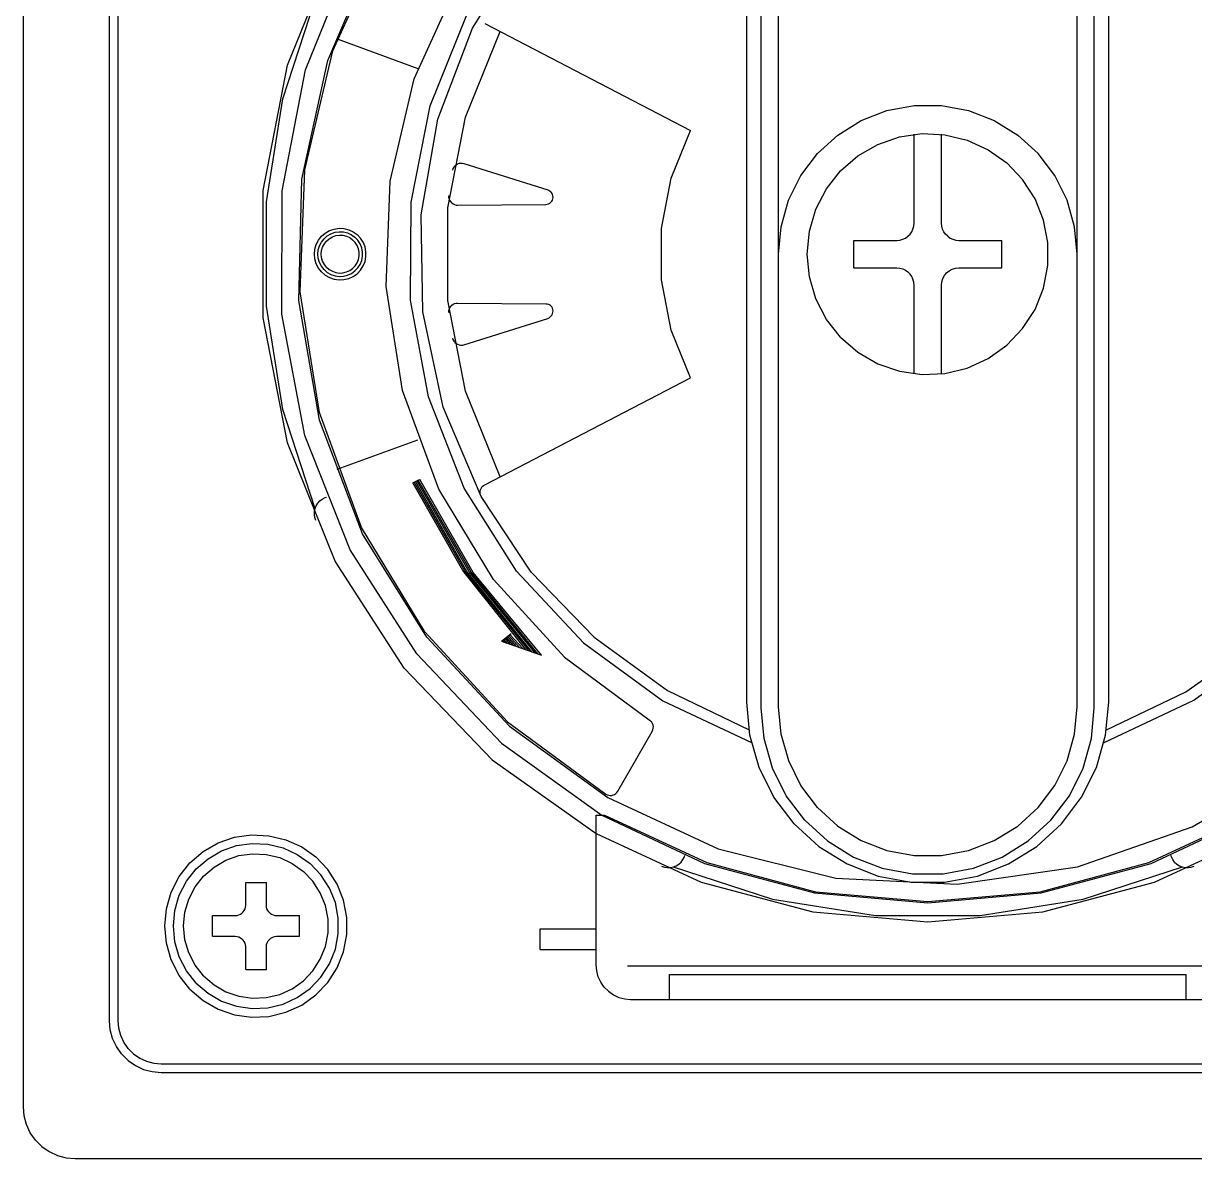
# Model space of a CAD drawing. Extents: x 431547 to 432141, y 118589 to 119430.
# Drawn here: x 431620.75 to 431621.794, y 119096.853 to 119097.865 of the extents above; entities that cross this region are included whole.
import ezdxf

# ---------------------------------------------------------------- set-up
doc = ezdxf.new("R2010")
doc.units = 0
doc.header["$LTSCALE"] = 300
doc.header["$MEASUREMENT"] = 0
doc.layers.add('1', color=7, linetype='CONTINUOUS')

msp = doc.modelspace()

# ---------------------------------------------------------------- linework, layer by layer
at = {"layer": '1'}
for p, q in [((431620.75, 119096.8991), (431620.75, 119098.4192)), ((431620.8267, 119096.9758), (431620.8267, 119098.3425)), ((431620.8344, 119096.9758), (431620.8344, 119098.3425)), ((431621.4231, 119097.2556), (431621.4231, 119097.956)), ((431621.6892, 119097.2556), (431621.6892, 119097.954)), ((431621.0257, 119097.8402), (431621.0708, 119097.9394)), ((431620.9854, 119097.8274), (431621.0277, 119097.9327)), ((431621.0212, 119097.8318), (431621.0642, 119097.9312)), ((431621.1503, 119097.8604), (431621.196, 119097.934)), ((431621.3949, 119097.2599), (431621.3949, 119097.9279)), ((431621.4077, 119097.2546), (431621.4077, 119097.9338)), ((431621.7045, 119097.2546), (431621.7045, 119097.9338)), ((431621.7174, 119097.2599), (431621.7174, 119097.9279)), ((431621.0015, 119097.8233), (431621.0426, 119097.9252)), ((431621.0984, 119097.8155), (431621.1372, 119097.901)), ((431620.9811, 119097.7976), (431621.0099, 119097.8861)), ((431621.1125, 119097.7913), (431621.1452, 119097.8724)), ((431621.1612, 119097.8647), (431621.3445, 119097.7693)), ((431621.1194, 119097.7795), (431621.1503, 119097.8604)), ((431621.1439, 119097.7813), (431621.1748, 119097.8577)), ((431621.0295, 119097.8509), (431621.1016, 119097.8246)), ((431621.0007, 119097.7342), (431621.0257, 119097.8402)), ((431620.9638, 119097.7159), (431620.9854, 119097.8274)), ((431620.9805, 119097.7154), (431621.0015, 119097.8233)), ((431620.998, 119097.726), (431621.0212, 119097.8318)), ((431621.0768, 119097.7242), (431621.0984, 119097.8155)), ((431620.9665, 119097.7057), (431620.9811, 119097.7976)), ((431621.0955, 119097.7055), (431621.1125, 119097.7913)), ((431621.5197, 119097.7871), (431621.5439, 119097.7917)), ((431621.5439, 119097.7917), (431621.5684, 119097.7917)), ((431621.5684, 119097.7917), (431621.5925, 119097.7871)), ((431621.1282, 119097.7004), (431621.1439, 119097.7813)), ((431621.4968, 119097.7783), (431621.5197, 119097.7871)), ((431621.5925, 119097.7871), (431621.6154, 119097.7783)), ((431621.1045, 119097.6942), (431621.1194, 119097.7795)), ((431621.4759, 119097.7653), (431621.4968, 119097.7783)), ((431621.6154, 119097.7783), (431621.6363, 119097.7653)), ((431621.3274, 119097.7269), (431621.3445, 119097.7693)), ((431621.4578, 119097.7488), (431621.4759, 119097.7653)), ((431621.5115, 119097.7569), (431621.5308, 119097.7636)), ((431621.5308, 119097.7636), (431621.551, 119097.7665)), ((431621.5438, 119097.6868), (431621.5438, 119097.7659)), ((431621.551, 119097.7665), (431621.5714, 119097.7655)), ((431621.5684, 119097.6868), (431621.5684, 119097.7659)), ((431621.5714, 119097.7655), (431621.5913, 119097.7607)), ((431621.5913, 119097.7607), (431621.6099, 119097.7522)), ((431621.6363, 119097.7653), (431621.6545, 119097.7488)), ((431621.4938, 119097.7467), (431621.5115, 119097.7569)), ((431621.6099, 119097.7522), (431621.6265, 119097.7404)), ((431621.1346, 119097.7378), (431621.1357, 119097.7388)), ((431621.1357, 119097.7388), (431621.1369, 119097.7396)), ((431621.1369, 119097.7396), (431621.1383, 119097.7401)), ((431621.1383, 119097.7401), (431621.1397, 119097.7403)), ((431621.1397, 119097.7403), (431621.1412, 119097.7403)), ((431621.1412, 119097.7403), (431621.1426, 119097.74)), ((431621.1426, 119097.74), (431621.2175, 119097.7164)), ((431621.443, 119097.7292), (431621.4578, 119097.7488)), ((431621.4783, 119097.7333), (431621.4938, 119097.7467)), ((431621.6406, 119097.7256), (431621.6265, 119097.7404)), ((431621.6693, 119097.7292), (431621.6545, 119097.7488)), ((431620.9967, 119097.6254), (431621.0007, 119097.7342)), ((431621.1327, 119097.734), (431621.1331, 119097.7354)), ((431621.1331, 119097.7354), (431621.1338, 119097.7367)), ((431621.1338, 119097.7367), (431621.1346, 119097.7378)), ((431621.432, 119097.7072), (431621.443, 119097.7292)), ((431621.4657, 119097.7173), (431621.4783, 119097.7333)), ((431621.6802, 119097.7072), (431621.6693, 119097.7292)), ((431620.9955, 119097.6177), (431620.998, 119097.726)), ((431621.0733, 119097.6303), (431621.0768, 119097.7242)), ((431621.3187, 119097.682), (431621.3274, 119097.7269)), ((431621.6517, 119097.7084), (431621.6406, 119097.7256)), ((431620.9638, 119097.6024), (431620.9638, 119097.7159)), ((431620.9803, 119097.6056), (431620.9805, 119097.7154)), ((431621.1293, 119097.7099), (431621.1294, 119097.7114)), ((431621.1295, 119097.7085), (431621.1293, 119097.7099)), ((431621.13, 119097.7072), (431621.1295, 119097.7085)), ((431621.2175, 119097.7164), (431621.2186, 119097.7159)), ((431621.2186, 119097.7159), (431621.2196, 119097.7152)), ((431621.2205, 119097.7143), (431621.2196, 119097.7152)), ((431621.2212, 119097.7133), (431621.2205, 119097.7143)), ((431621.2209, 119097.7062), (431621.2215, 119097.7073)), ((431621.2217, 119097.7122), (431621.2212, 119097.7133)), ((431621.2215, 119097.7073), (431621.2219, 119097.7085)), ((431621.222, 119097.711), (431621.2217, 119097.7122)), ((431621.2219, 119097.7085), (431621.2221, 119097.7097)), ((431621.2221, 119097.7097), (431621.222, 119097.711)), ((431621.4253, 119097.6836), (431621.432, 119097.7072)), ((431621.4563, 119097.6991), (431621.4657, 119097.7173)), ((431621.6593, 119097.6894), (431621.6517, 119097.7084)), ((431621.6869, 119097.6836), (431621.6802, 119097.7072)), ((431620.9665, 119097.6126), (431620.9665, 119097.7057)), ((431621.095, 119097.618), (431621.0955, 119097.7055)), ((431621.1282, 119097.6179), (431621.1282, 119097.7004)), ((431621.1308, 119097.7059), (431621.13, 119097.7072)), ((431621.1318, 119097.7048), (431621.1308, 119097.7059)), ((431621.1318, 119097.7048), (431621.1329, 119097.7039)), ((431621.1329, 119097.7039), (431621.1342, 119097.7033)), ((431621.1342, 119097.7033), (431621.1356, 119097.7029)), ((431621.1356, 119097.7029), (431621.137, 119097.7028)), ((431621.137, 119097.7028), (431621.2155, 119097.7035)), ((431621.2155, 119097.7035), (431621.2168, 119097.7036)), ((431621.2168, 119097.7036), (431621.218, 119097.7039)), ((431621.218, 119097.7039), (431621.2191, 119097.7045)), ((431621.2191, 119097.7045), (431621.22, 119097.7053)), ((431621.22, 119097.7053), (431621.2209, 119097.7062)), ((431621.4506, 119097.6795), (431621.4563, 119097.6991)), ((431621.1061, 119097.6076), (431621.1045, 119097.6942)), ((431621.5436, 119097.6841), (431621.5438, 119097.6868)), ((431621.5686, 119097.6841), (431621.5684, 119097.6868)), ((431621.6631, 119097.6694), (431621.6593, 119097.6894)), ((431621.0157, 119097.675), (431621.019, 119097.6779)), ((431621.019, 119097.6779), (431621.0228, 119097.6801)), ((431621.0208, 119097.6754), (431621.0241, 119097.6773)), ((431621.0228, 119097.6801), (431621.027, 119097.6815)), ((431621.0241, 119097.6773), (431621.0277, 119097.6786)), ((431621.027, 119097.6815), (431621.0313, 119097.6822)), ((431621.0277, 119097.6786), (431621.0314, 119097.6791)), ((431621.0284, 119097.6756), (431621.0316, 119097.676)), ((431621.0313, 119097.6822), (431621.0357, 119097.682)), ((431621.0314, 119097.6791), (431621.0352, 119097.6789)), ((431621.0316, 119097.676), (431621.0348, 119097.6759)), ((431621.0352, 119097.6789), (431621.0389, 119097.678)), ((431621.0357, 119097.682), (431621.0399, 119097.6809)), ((431621.0389, 119097.678), (431621.0424, 119097.6764)), ((431621.0399, 119097.6809), (431621.0439, 119097.6791)), ((431621.0424, 119097.6764), (431621.0455, 119097.6742)), ((431621.0439, 119097.6791), (431621.0475, 119097.6766)), ((431621.0505, 119097.6734), (431621.0475, 119097.6766)), ((431621.3187, 119097.6363), (431621.3187, 119097.682)), ((431621.4231, 119097.6592), (431621.4253, 119097.6836)), ((431621.4486, 119097.6592), (431621.4506, 119097.6795)), ((431621.5384, 119097.675), (431621.5403, 119097.6769)), ((431621.5403, 119097.6769), (431621.5418, 119097.6791)), ((431621.5418, 119097.6791), (431621.5429, 119097.6815)), ((431621.5429, 119097.6815), (431621.5436, 119097.6841)), ((431621.5693, 119097.6815), (431621.5686, 119097.6841)), ((431621.5705, 119097.6791), (431621.5693, 119097.6815)), ((431621.572, 119097.6769), (431621.5705, 119097.6791)), ((431621.5739, 119097.675), (431621.572, 119097.6769)), ((431621.6892, 119097.6592), (431621.6869, 119097.6836)), ((431621.0098, 119097.6635), (431621.011, 119097.6677)), ((431621.011, 119097.6677), (431621.013, 119097.6716)), ((431621.0128, 119097.6629), (431621.0138, 119097.6666)), ((431621.013, 119097.6716), (431621.0157, 119097.675)), ((431621.0138, 119097.6666), (431621.0156, 119097.6699)), ((431621.0156, 119097.6699), (431621.0179, 119097.6729)), ((431621.0167, 119097.6654), (431621.0182, 119097.6683)), ((431621.0179, 119097.6729), (431621.0208, 119097.6754)), ((431621.0182, 119097.6683), (431621.0202, 119097.6708)), ((431621.0202, 119097.6708), (431621.0226, 119097.6729)), ((431621.0226, 119097.6729), (431621.0254, 119097.6745)), ((431621.0254, 119097.6745), (431621.0284, 119097.6756)), ((431621.0348, 119097.6759), (431621.0379, 119097.6751)), ((431621.0379, 119097.6751), (431621.0408, 119097.6738)), ((431621.0408, 119097.6738), (431621.0434, 119097.6719)), ((431621.0457, 119097.6696), (431621.0434, 119097.6719)), ((431621.0481, 119097.6715), (431621.0455, 119097.6742)), ((431621.0474, 119097.6669), (431621.0457, 119097.6696)), ((431621.0486, 119097.6639), (431621.0474, 119097.6669)), ((431621.0501, 119097.6683), (431621.0481, 119097.6715)), ((431621.0515, 119097.6648), (431621.0501, 119097.6683)), ((431621.0529, 119097.6697), (431621.0505, 119097.6734)), ((431621.0545, 119097.6656), (431621.0529, 119097.6697)), ((431621.0553, 119097.6613), (431621.0545, 119097.6656)), ((431621.4901, 119097.6469), (431621.4901, 119097.6714)), ((431621.4901, 119097.6714), (431621.5285, 119097.6714)), ((431621.5285, 119097.6714), (431621.5312, 119097.6717)), ((431621.5312, 119097.6717), (431621.5337, 119097.6724)), ((431621.5337, 119097.6724), (431621.5362, 119097.6735)), ((431621.5362, 119097.6735), (431621.5384, 119097.675)), ((431621.5739, 119097.675), (431621.5761, 119097.6735)), ((431621.5761, 119097.6735), (431621.5785, 119097.6724)), ((431621.5785, 119097.6724), (431621.5811, 119097.6717)), ((431621.5811, 119097.6717), (431621.5838, 119097.6714)), ((431621.5838, 119097.6714), (431621.6222, 119097.6714)), ((431621.6222, 119097.6469), (431621.6222, 119097.6714)), ((431621.6631, 119097.6489), (431621.6631, 119097.6694)), ((431621.0093, 119097.6592), (431621.0098, 119097.6635)), ((431621.0098, 119097.6548), (431621.0093, 119097.6592)), ((431621.0124, 119097.6592), (431621.0128, 119097.6629)), ((431621.0128, 119097.6554), (431621.0124, 119097.6592)), ((431621.0138, 119097.6517), (431621.0128, 119097.6554)), ((431621.0155, 119097.6592), (431621.0158, 119097.6623)), ((431621.0158, 119097.656), (431621.0155, 119097.6592)), ((431621.0158, 119097.6623), (431621.0167, 119097.6654)), ((431621.0167, 119097.6529), (431621.0158, 119097.656)), ((431621.0492, 119097.6608), (431621.0486, 119097.6639)), ((431621.0486, 119097.6544), (431621.0492, 119097.6575)), ((431621.0492, 119097.6575), (431621.0492, 119097.6608)), ((431621.0523, 119097.661), (431621.0515, 119097.6648)), ((431621.0515, 119097.6535), (431621.0523, 119097.6573)), ((431621.0523, 119097.6573), (431621.0523, 119097.661)), ((431621.0545, 119097.6527), (431621.0553, 119097.657)), ((431621.0553, 119097.657), (431621.0553, 119097.6613)), ((431621.4506, 119097.6388), (431621.4486, 119097.6592)), ((431621.011, 119097.6506), (431621.0098, 119097.6548)), ((431621.013, 119097.6467), (431621.011, 119097.6506)), ((431621.0157, 119097.6433), (431621.013, 119097.6467)), ((431621.0156, 119097.6484), (431621.0138, 119097.6517)), ((431621.0179, 119097.6454), (431621.0156, 119097.6484)), ((431621.0182, 119097.65), (431621.0167, 119097.6529)), ((431621.0179, 119097.6454), (431621.0208, 119097.6429)), ((431621.0202, 119097.6475), (431621.0182, 119097.65)), ((431621.0202, 119097.6475), (431621.0226, 119097.6454)), ((431621.0226, 119097.6454), (431621.0254, 119097.6438)), ((431621.0408, 119097.6445), (431621.0434, 119097.6464)), ((431621.0434, 119097.6464), (431621.0457, 119097.6487)), ((431621.0455, 119097.6441), (431621.0481, 119097.6468)), ((431621.0457, 119097.6487), (431621.0474, 119097.6514)), ((431621.0474, 119097.6514), (431621.0486, 119097.6544)), ((431621.0475, 119097.6417), (431621.0505, 119097.6449)), ((431621.0481, 119097.6468), (431621.0501, 119097.65)), ((431621.0501, 119097.65), (431621.0515, 119097.6535)), ((431621.0505, 119097.6449), (431621.0529, 119097.6486)), ((431621.0529, 119097.6486), (431621.0545, 119097.6527)), ((431621.4901, 119097.6469), (431621.5285, 119097.6469)), ((431621.5285, 119097.6469), (431621.5312, 119097.6466)), ((431621.5312, 119097.6466), (431621.5337, 119097.6459)), ((431621.5337, 119097.6459), (431621.5362, 119097.6448)), ((431621.5362, 119097.6448), (431621.5384, 119097.6433)), ((431621.5752, 119097.6443), (431621.5779, 119097.6457)), ((431621.5779, 119097.6457), (431621.5808, 119097.6466)), ((431621.5808, 119097.6466), (431621.5838, 119097.6469)), ((431621.5838, 119097.6469), (431621.6222, 119097.6469)), ((431621.6593, 119097.6289), (431621.6631, 119097.6489)), ((431621.0157, 119097.6433), (431621.019, 119097.6404)), ((431621.019, 119097.6404), (431621.0228, 119097.6382)), ((431621.0208, 119097.6429), (431621.0241, 119097.641)), ((431621.0228, 119097.6382), (431621.027, 119097.6368)), ((431621.0241, 119097.641), (431621.0277, 119097.6398)), ((431621.0254, 119097.6438), (431621.0284, 119097.6427)), ((431621.027, 119097.6368), (431621.0313, 119097.6361)), ((431621.0277, 119097.6398), (431621.0314, 119097.6392)), ((431621.0284, 119097.6427), (431621.0316, 119097.6423)), ((431621.0313, 119097.6361), (431621.0357, 119097.6364)), ((431621.0314, 119097.6392), (431621.0352, 119097.6394)), ((431621.0316, 119097.6423), (431621.0348, 119097.6424)), ((431621.0348, 119097.6424), (431621.0379, 119097.6432)), ((431621.0352, 119097.6394), (431621.0389, 119097.6403)), ((431621.0357, 119097.6364), (431621.0399, 119097.6374)), ((431621.0379, 119097.6432), (431621.0408, 119097.6445)), ((431621.0389, 119097.6403), (431621.0424, 119097.6419)), ((431621.0399, 119097.6374), (431621.0439, 119097.6392)), ((431621.0424, 119097.6419), (431621.0455, 119097.6441)), ((431621.0439, 119097.6392), (431621.0475, 119097.6417)), ((431621.3274, 119097.5914), (431621.3187, 119097.6363)), ((431621.4563, 119097.6192), (431621.4506, 119097.6388)), ((431621.5403, 119097.6414), (431621.5384, 119097.6433)), ((431621.5418, 119097.6392), (431621.5403, 119097.6414)), ((431621.5429, 119097.6368), (431621.5418, 119097.6392)), ((431621.5436, 119097.6342), (431621.5429, 119097.6368)), ((431621.5438, 119097.6315), (431621.5436, 119097.6342)), ((431621.5684, 119097.6315), (431621.5687, 119097.6345)), ((431621.5687, 119097.6345), (431621.5696, 119097.6374)), ((431621.5696, 119097.6374), (431621.571, 119097.64)), ((431621.571, 119097.64), (431621.5729, 119097.6424)), ((431621.5729, 119097.6424), (431621.5752, 119097.6443)), ((431621.0138, 119097.5179), (431620.9967, 119097.6254)), ((431621.0879, 119097.5376), (431621.0733, 119097.6303)), ((431621.5438, 119097.5524), (431621.5438, 119097.6315)), ((431621.5684, 119097.5524), (431621.5684, 119097.6315)), ((431621.6517, 119097.6099), (431621.6593, 119097.6289)), ((431621.0139, 119097.511), (431620.9955, 119097.6177)), ((431621.111, 119097.532), (431621.095, 119097.618)), ((431621.1439, 119097.537), (431621.1282, 119097.6179)), ((431621.1308, 119097.6124), (431621.1317, 119097.6135)), ((431621.1317, 119097.6135), (431621.1329, 119097.6144)), ((431621.1329, 119097.6144), (431621.1342, 119097.615)), ((431621.1342, 119097.615), (431621.1356, 119097.6154)), ((431621.1356, 119097.6154), (431621.137, 119097.6155)), ((431621.137, 119097.6155), (431621.2155, 119097.6149)), ((431621.2155, 119097.6149), (431621.2168, 119097.6147)), ((431621.2168, 119097.6147), (431621.218, 119097.6144)), ((431621.218, 119097.6144), (431621.2191, 119097.6138)), ((431621.2191, 119097.6138), (431621.22, 119097.613)), ((431621.4657, 119097.601), (431621.4563, 119097.6192)), ((431620.9811, 119097.5207), (431620.9665, 119097.6126)), ((431621.0008, 119097.4976), (431620.9803, 119097.6056)), ((431621.1241, 119097.5228), (431621.1061, 119097.6076)), ((431621.1293, 119097.6084), (431621.1295, 119097.6098)), ((431621.1294, 119097.6069), (431621.1293, 119097.6084)), ((431621.1295, 119097.6098), (431621.13, 119097.6112)), ((431621.13, 119097.6112), (431621.1308, 119097.6124)), ((431621.2186, 119097.6024), (431621.2196, 119097.6031)), ((431621.2196, 119097.6031), (431621.2205, 119097.604)), ((431621.2209, 119097.6121), (431621.22, 119097.613)), ((431621.2205, 119097.604), (431621.2212, 119097.605)), ((431621.2215, 119097.611), (431621.2209, 119097.6121)), ((431621.2212, 119097.605), (431621.2217, 119097.6062)), ((431621.2219, 119097.6098), (431621.2215, 119097.611)), ((431621.2217, 119097.6062), (431621.222, 119097.6074)), ((431621.2221, 119097.6086), (431621.2219, 119097.6098)), ((431621.222, 119097.6074), (431621.2221, 119097.6086)), ((431621.6406, 119097.5927), (431621.6517, 119097.6099)), ((431620.9854, 119097.4909), (431620.9638, 119097.6024)), ((431621.1426, 119097.5783), (431621.2175, 119097.6019)), ((431621.2175, 119097.6019), (431621.2186, 119097.6024)), ((431621.4783, 119097.585), (431621.4657, 119097.601)), ((431621.6265, 119097.5779), (431621.6406, 119097.5927)), ((431621.1331, 119097.5829), (431621.1327, 119097.5843)), ((431621.1338, 119097.5816), (431621.1331, 119097.5829)), ((431621.3445, 119097.549), (431621.3274, 119097.5914)), ((431621.4783, 119097.585), (431621.4938, 119097.5716)), ((431621.1346, 119097.5805), (431621.1338, 119097.5816)), ((431621.1346, 119097.5805), (431621.1357, 119097.5795)), ((431621.1357, 119097.5795), (431621.1369, 119097.5788)), ((431621.1369, 119097.5788), (431621.1383, 119097.5783)), ((431621.1383, 119097.5783), (431621.1397, 119097.578)), ((431621.1397, 119097.578), (431621.1412, 119097.578)), ((431621.1412, 119097.578), (431621.1426, 119097.5783)), ((431621.4938, 119097.5716), (431621.5115, 119097.5614)), ((431621.6099, 119097.5661), (431621.6265, 119097.5779)), ((431621.5115, 119097.5614), (431621.5308, 119097.5547)), ((431621.5913, 119097.5576), (431621.6099, 119097.5661)), ((431621.5308, 119097.5547), (431621.551, 119097.5518)), ((431621.551, 119097.5518), (431621.5714, 119097.5528)), ((431621.5714, 119097.5528), (431621.5913, 119097.5576)), ((431621.1612, 119097.4536), (431621.3445, 119097.549)), ((431621.1202, 119097.4495), (431621.0879, 119097.5376)), ((431621.1429, 119097.4505), (431621.111, 119097.532)), ((431621.1748, 119097.4606), (431621.1439, 119097.537)), ((431621.0099, 119097.4322), (431620.9811, 119097.5207)), ((431621.158, 119097.4431), (431621.1241, 119097.5228)), ((431621.0513, 119097.4156), (431621.0138, 119097.5179)), ((431621.0523, 119097.4098), (431621.0139, 119097.511)), ((431621.0277, 119097.3856), (431620.9854, 119097.4909)), ((431621.0413, 119097.3955), (431621.0008, 119097.4976)), ((431621.0295, 119097.4675), (431621.1016, 119097.4937)), ((431621.0971, 119097.4552), (431621.1031, 119097.4582)), ((431621.1472, 119097.376), (431621.1008, 119097.4569)), ((431621.149, 119097.3758), (431621.1019, 119097.4576)), ((431621.1509, 119097.3754), (431621.1032, 119097.4582)), ((431621.1416, 119097.377), (431621.0971, 119097.4552)), ((431621.1434, 119097.3767), (431621.0983, 119097.4558)), ((431621.1453, 119097.3764), (431621.0995, 119097.4564)), ((431621.169, 119097.3692), (431621.1202, 119097.4495)), ((431621.1895, 119097.3765), (431621.1429, 119097.4505)), ((431621.1571, 119097.447), (431621.1572, 119097.4483)), ((431621.1571, 119097.4457), (431621.1571, 119097.447)), ((431621.1572, 119097.4483), (431621.1576, 119097.4496)), ((431621.1576, 119097.4496), (431621.1582, 119097.4508)), ((431621.1582, 119097.4508), (431621.159, 119097.4519)), ((431621.159, 119097.4519), (431621.16, 119097.4528)), ((431621.16, 119097.4528), (431621.1612, 119097.4536)), ((431621.011, 119097.4349), (431621.0124, 119097.4372)), ((431621.0124, 119097.4372), (431621.0143, 119097.4392)), ((431621.0143, 119097.4392), (431621.0164, 119097.4408)), ((431621.0164, 119097.4408), (431621.0189, 119097.4421)), ((431621.0189, 119097.4421), (431621.0201, 119097.4426)), ((431621.1574, 119097.4443), (431621.1571, 119097.4457)), ((431621.158, 119097.4431), (431621.1574, 119097.4443)), ((431621.2027, 119097.3758), (431621.158, 119097.4431)), ((431621.0093, 119097.427), (431621.0094, 119097.4297)), ((431621.0097, 119097.4243), (431621.0093, 119097.427)), ((431621.0094, 119097.4297), (431621.0099, 119097.4324)), ((431621.0099, 119097.4324), (431621.011, 119097.4349)), ((431621.0105, 119097.4217), (431621.0097, 119097.4243)), ((431621.1079, 119097.3226), (431621.0513, 119097.4156)), ((431621.1095, 119097.3178), (431621.0523, 119097.4098)), ((431621.1005, 119097.3029), (431621.0413, 119097.3955)), ((431621.0893, 119097.2902), (431621.0277, 119097.3856)), ((431621.1977, 119097.3066), (431621.1416, 119097.377)), ((431621.2004, 119097.3057), (431621.1434, 119097.3767)), ((431621.2032, 119097.3047), (431621.1453, 119097.3764)), ((431621.206, 119097.3037), (431621.1472, 119097.376)), ((431621.2089, 119097.3027), (431621.149, 119097.3758)), ((431621.2118, 119097.3017), (431621.1509, 119097.3754)), ((431621.2492, 119097.3126), (431621.1895, 119097.3765)), ((431621.2586, 119097.3176), (431621.2027, 119097.3758)), ((431621.2323, 119097.2999), (431621.169, 119097.3692)), ((431621.1815, 119097.2423), (431621.1079, 119097.3226)), ((431621.1761, 119097.3141), (431621.1846, 119097.3211)), ((431621.1833, 119097.2385), (431621.1095, 119097.3178)), ((431621.1761, 119097.3141), (431621.2118, 119097.3017)), ((431621.1789, 119097.3131), (431621.1773, 119097.315)), ((431621.1816, 119097.3122), (431621.1783, 119097.3159)), ((431621.1842, 119097.3113), (431621.1793, 119097.3168)), ((431621.1869, 119097.3103), (431621.1804, 119097.3176)), ((431621.1896, 119097.3094), (431621.1815, 119097.3185)), ((431621.1922, 119097.3085), (431621.1825, 119097.3193)), ((431621.195, 119097.3075), (431621.1836, 119097.3202)), ((431621.2492, 119097.3126), (431621.3199, 119097.261)), ((431621.2586, 119097.3176), (431621.324, 119097.2702)), ((431621.7861, 119097.2689), (431621.8499, 119097.3143)), ((431621.7932, 119097.2615), (431621.8645, 119097.3138)), ((431621.1761, 119097.2232), (431621.1005, 119097.3029)), ((431621.1678, 119097.2083), (431621.0893, 119097.2902)), ((431621.2323, 119097.2999), (431621.3078, 119097.2441)), ((431621.324, 119097.2702), (431621.3968, 119097.2351)), ((431621.7154, 119097.2351), (431621.7861, 119097.2689)), ((431621.3199, 119097.261), (431621.399, 119097.2237)), ((431621.3976, 119097.2303), (431621.3949, 119097.2599)), ((431621.7132, 119097.2237), (431621.7932, 119097.2615)), ((431621.7146, 119097.2303), (431621.7174, 119097.2599)), ((431621.4102, 119097.2273), (431621.4077, 119097.2546)), ((431621.4253, 119097.2312), (431621.4231, 119097.2556)), ((431621.6869, 119097.2312), (431621.6892, 119097.2556)), ((431621.702, 119097.2273), (431621.7045, 119097.2546)), ((431621.1815, 119097.2423), (431621.2692, 119097.1777)), ((431621.1833, 119097.2385), (431621.2709, 119097.1748)), ((431621.3078, 119097.2441), (431621.309, 119097.2432)), ((431621.31, 119097.2421), (431621.309, 119097.2432)), ((431621.3107, 119097.2408), (431621.31, 119097.2421)), ((431621.3113, 119097.2394), (431621.3107, 119097.2408)), ((431621.3115, 119097.238), (431621.3113, 119097.2394)), ((431621.3114, 119097.2365), (431621.3115, 119097.238)), ((431621.2798, 119097.1805), (431621.3105, 119097.2337)), ((431621.3105, 119097.2337), (431621.3111, 119097.235)), ((431621.3111, 119097.235), (431621.3114, 119097.2365)), ((431621.4058, 119097.2017), (431621.3976, 119097.2303)), ((431621.4177, 119097.2009), (431621.4102, 119097.2273)), ((431621.4321, 119097.2076), (431621.4253, 119097.2312)), ((431621.6802, 119097.2076), (431621.6869, 119097.2312)), ((431621.6945, 119097.2009), (431621.702, 119097.2273)), ((431621.7065, 119097.2017), (431621.7146, 119097.2303)), ((431621.1761, 119097.2232), (431621.2654, 119097.1592)), ((431621.1678, 119097.2083), (431621.2605, 119097.1427)), ((431621.443, 119097.1856), (431621.4321, 119097.2076)), ((431621.6693, 119097.1856), (431621.6802, 119097.2076)), ((431621.419, 119097.175), (431621.4058, 119097.2017)), ((431621.4299, 119097.1764), (431621.4177, 119097.2009)), ((431621.6823, 119097.1764), (431621.6945, 119097.2009)), ((431621.6932, 119097.175), (431621.7065, 119097.2017)), ((431621.7918, 119097.1488), (431621.8853, 119097.2035)), ((431621.4578, 119097.166), (431621.443, 119097.1856)), ((431621.6545, 119097.166), (431621.6693, 119097.1856)), ((431621.2692, 119097.1777), (431621.2704, 119097.1771)), ((431621.2704, 119097.1771), (431621.2717, 119097.1768)), ((431621.2717, 119097.1768), (431621.273, 119097.1766)), ((431621.273, 119097.1766), (431621.2744, 119097.1767)), ((431621.2744, 119097.1767), (431621.2757, 119097.1771)), ((431621.2757, 119097.1771), (431621.2769, 119097.1776)), ((431621.2769, 119097.1776), (431621.278, 119097.1784)), ((431621.278, 119097.1784), (431621.279, 119097.1794)), ((431621.279, 119097.1794), (431621.2798, 119097.1805)), ((431621.437, 119097.1513), (431621.419, 119097.175)), ((431621.4465, 119097.1546), (431621.4299, 119097.1764)), ((431621.6658, 119097.1546), (431621.6823, 119097.1764)), ((431621.6753, 119097.1513), (431621.6932, 119097.175)), ((431621.2709, 119097.1748), (431621.3691, 119097.1291)), ((431621.4578, 119097.166), (431621.4759, 119097.1494)), ((431621.6363, 119097.1494), (431621.6545, 119097.166)), ((431621.2605, 119097.0256), (431621.2605, 119097.1592)), ((431621.2605, 119097.1592), (431621.268, 119097.1592)), ((431621.2654, 119097.1592), (431621.3572, 119097.1161)), ((431621.268, 119097.1592), (431621.359, 119097.1168)), ((431621.4465, 119097.1546), (431621.4667, 119097.1361)), ((431621.6456, 119097.1361), (431621.6658, 119097.1546)), ((431621.7532, 119097.1168), (431621.8443, 119097.1592)), ((431621.7551, 119097.1161), (431621.8469, 119097.1592)), ((431621.437, 119097.1513), (431621.459, 119097.1312)), ((431621.4759, 119097.1494), (431621.4968, 119097.1365)), ((431621.6154, 119097.1365), (431621.6363, 119097.1494)), ((431621.6533, 119097.1312), (431621.6753, 119097.1513)), ((431621.6896, 119097.1131), (431621.7918, 119097.1488)), ((431620.9101, 119097.1266), (431620.9235, 119097.1343)), ((431620.9235, 119097.1343), (431620.9381, 119097.1394)), ((431620.9381, 119097.1394), (431620.9534, 119097.1416)), ((431620.9399, 119097.1319), (431620.9538, 119097.1339)), ((431620.9534, 119097.1416), (431620.9688, 119097.1408)), ((431620.9538, 119097.1339), (431620.9678, 119097.1332)), ((431620.9678, 119097.1332), (431620.9814, 119097.1299)), ((431620.9688, 119097.1408), (431620.9839, 119097.1372)), ((431620.9839, 119097.1372), (431620.998, 119097.1308)), ((431621.2605, 119097.1427), (431621.354, 119097.0995)), ((431621.4667, 119097.1361), (431621.49, 119097.1217)), ((431621.4968, 119097.1365), (431621.5197, 119097.1277)), ((431621.5925, 119097.1277), (431621.6154, 119097.1365)), ((431621.6223, 119097.1217), (431621.6456, 119097.1361)), ((431621.7583, 119097.0995), (431621.8517, 119097.1427)), ((431620.8984, 119097.1165), (431620.9101, 119097.1266)), ((431620.9145, 119097.1203), (431620.9266, 119097.1273)), ((431620.9266, 119097.1273), (431620.9399, 119097.1319)), ((431620.9305, 119097.119), (431620.9421, 119097.123)), ((431620.9421, 119097.123), (431620.9542, 119097.1247)), ((431620.9542, 119097.1247), (431620.9664, 119097.1241)), ((431620.9664, 119097.1241), (431620.9784, 119097.1212)), ((431620.9814, 119097.1299), (431620.9941, 119097.1241)), ((431620.9941, 119097.1241), (431621.0055, 119097.116)), ((431620.998, 119097.1308), (431621.0106, 119097.1218)), ((431621.3391, 119097.1219), (431621.3396, 119097.1231)), ((431621.3691, 119097.1291), (431621.4742, 119097.103)), ((431621.459, 119097.1312), (431621.4843, 119097.1156)), ((431621.5197, 119097.1277), (431621.5439, 119097.1231)), ((431621.5439, 119097.1231), (431621.5684, 119097.1231)), ((431621.5684, 119097.1231), (431621.5925, 119097.1277)), ((431621.628, 119097.1156), (431621.6533, 119097.1312)), ((431621.7732, 119097.1219), (431621.7727, 119097.1231)), ((431620.8888, 119097.1043), (431620.8984, 119097.1165)), ((431620.9039, 119097.1112), (431620.9145, 119097.1203)), ((431620.9106, 119097.1048), (431620.9199, 119097.1128)), ((431620.9199, 119097.1128), (431620.9305, 119097.119)), ((431620.9784, 119097.1212), (431620.9895, 119097.1161)), ((431620.9895, 119097.1161), (431620.9995, 119097.109)), ((431621.0152, 119097.1059), (431621.0055, 119097.116)), ((431621.0212, 119097.1106), (431621.0106, 119097.1218)), ((431621.3187, 119097.1136), (431621.3213, 119097.1127)), ((431621.3213, 119097.1127), (431621.324, 119097.1123)), ((431621.324, 119097.1123), (431621.3267, 119097.1124)), ((431621.3267, 119097.1124), (431621.3294, 119097.113)), ((431621.3292, 119097.1129), (431621.4177, 119097.0841)), ((431621.3294, 119097.113), (431621.3319, 119097.114)), ((431621.3319, 119097.114), (431621.3342, 119097.1155)), ((431621.3342, 119097.1155), (431621.3362, 119097.1173)), ((431621.3362, 119097.1173), (431621.3378, 119097.1195)), ((431621.3378, 119097.1195), (431621.3391, 119097.1219)), ((431621.3572, 119097.1161), (431621.4551, 119097.0897)), ((431621.359, 119097.1168), (431621.4561, 119097.0908)), ((431621.4843, 119097.1156), (431621.512, 119097.1048)), ((431621.49, 119097.1217), (431621.5155, 119097.1118)), ((431621.5824, 119097.0976), (431621.6896, 119097.1131)), ((431621.5967, 119097.1118), (431621.6223, 119097.1217)), ((431621.6003, 119097.1048), (431621.628, 119097.1156)), ((431621.6562, 119097.0908), (431621.7532, 119097.1168)), ((431621.6572, 119097.0897), (431621.7551, 119097.1161)), ((431621.6946, 119097.0841), (431621.7831, 119097.1129)), ((431621.7744, 119097.1195), (431621.7732, 119097.1219)), ((431621.7761, 119097.1173), (431621.7744, 119097.1195)), ((431621.7761, 119097.1173), (431621.7781, 119097.1155)), ((431621.7781, 119097.1155), (431621.7804, 119097.114)), ((431621.7804, 119097.114), (431621.7829, 119097.113)), ((431621.7829, 119097.113), (431621.7856, 119097.1124)), ((431621.7856, 119097.1124), (431621.7883, 119097.1123)), ((431621.7883, 119097.1123), (431621.791, 119097.1127)), ((431621.791, 119097.1127), (431621.7936, 119097.1136)), ((431620.8817, 119097.0905), (431620.8888, 119097.1043)), ((431620.8953, 119097.1001), (431620.9039, 119097.1112)), ((431620.903, 119097.0952), (431620.9106, 119097.1048)), ((431621.008, 119097.1002), (431620.9995, 119097.109)), ((431621.0228, 119097.0941), (431621.0152, 119097.1059)), ((431621.0296, 119097.0976), (431621.0212, 119097.1106)), ((431621.4742, 119097.103), (431621.5824, 119097.0976)), ((431621.512, 119097.1048), (431621.5413, 119097.0994)), ((431621.5155, 119097.1118), (431621.5424, 119097.1068)), ((431621.5424, 119097.1068), (431621.5698, 119097.1068)), ((431621.5698, 119097.1068), (431621.5967, 119097.1118)), ((431621.571, 119097.0994), (431621.6003, 119097.1048)), ((431620.8888, 119097.0877), (431620.8953, 119097.1001)), ((431620.8974, 119097.0843), (431620.903, 119097.0952)), ((431620.9481, 119097.0787), (431620.9481, 119097.099)), ((431620.9481, 119097.099), (431620.9665, 119097.099)), ((431620.9665, 119097.0787), (431620.9665, 119097.099)), ((431621.0146, 119097.0898), (431621.008, 119097.1002)), ((431621.028, 119097.0811), (431621.0228, 119097.0941)), ((431621.0354, 119097.0832), (431621.0296, 119097.0976)), ((431621.354, 119097.0995), (431621.4535, 119097.073)), ((431621.5413, 119097.0994), (431621.571, 119097.0994)), ((431621.6587, 119097.073), (431621.7583, 119097.0995)), ((431620.8774, 119097.0757), (431620.8817, 119097.0905)), ((431620.8849, 119097.0742), (431620.8888, 119097.0877)), ((431620.8939, 119097.0725), (431620.8974, 119097.0843)), ((431621.0191, 119097.0785), (431621.0146, 119097.0898)), ((431621.0306, 119097.0673), (431621.028, 119097.0811)), ((431621.0383, 119097.068), (431621.0354, 119097.0832)), ((431621.4177, 119097.0841), (431621.5096, 119097.0695)), ((431621.4551, 119097.0897), (431621.5561, 119097.0808)), ((431621.4561, 119097.0908), (431621.5561, 119097.0821)), ((431621.5561, 119097.0821), (431621.6562, 119097.0908)), ((431621.5561, 119097.0808), (431621.6572, 119097.0897)), ((431621.6027, 119097.0695), (431621.6946, 119097.0841)), ((431620.8759, 119097.0603), (431620.8774, 119097.0757)), ((431620.8836, 119097.0603), (431620.8849, 119097.0742)), ((431620.8928, 119097.0603), (431620.8939, 119097.0725)), ((431620.942, 119097.0701), (431620.9434, 119097.0707)), ((431620.9434, 119097.0707), (431620.9448, 119097.0717)), ((431620.9448, 119097.0717), (431620.9459, 119097.0728)), ((431620.9459, 119097.0728), (431620.9468, 119097.0741)), ((431620.9468, 119097.0741), (431620.9475, 119097.0756)), ((431620.9475, 119097.0756), (431620.9479, 119097.0771)), ((431620.9479, 119097.0771), (431620.9481, 119097.0787)), ((431620.9666, 119097.0771), (431620.9665, 119097.0787)), ((431620.967, 119097.0756), (431620.9666, 119097.0771)), ((431620.9677, 119097.0741), (431620.967, 119097.0756)), ((431620.9686, 119097.0728), (431620.9677, 119097.0741)), ((431620.9698, 119097.0717), (431620.9686, 119097.0728)), ((431620.9698, 119097.0717), (431620.9711, 119097.0707)), ((431620.9711, 119097.0707), (431620.9725, 119097.0701)), ((431621.0215, 119097.0664), (431621.0191, 119097.0785)), ((431621.4535, 119097.073), (431621.5561, 119097.0641)), ((431621.5561, 119097.0641), (431621.6587, 119097.073)), ((431620.8774, 119097.0449), (431620.8759, 119097.0603)), ((431620.8849, 119097.0463), (431620.8836, 119097.0603)), ((431620.8939, 119097.0481), (431620.8928, 119097.0603)), ((431620.9186, 119097.0511), (431620.9186, 119097.0695)), ((431620.9186, 119097.0695), (431620.9388, 119097.0695)), ((431620.9388, 119097.0695), (431620.9404, 119097.0696)), ((431620.9404, 119097.0696), (431620.942, 119097.0701)), ((431620.9725, 119097.0701), (431620.9741, 119097.0696)), ((431620.9741, 119097.0696), (431620.9757, 119097.0695)), ((431620.9757, 119097.0695), (431620.996, 119097.0695)), ((431620.996, 119097.0511), (431620.996, 119097.0695)), ((431621.0215, 119097.0542), (431621.0215, 119097.0664)), ((431621.0306, 119097.0533), (431621.0306, 119097.0673)), ((431621.0383, 119097.0526), (431621.0383, 119097.068)), ((431621.5096, 119097.0695), (431621.6027, 119097.0695)), ((431620.9186, 119097.0511), (431620.9388, 119097.0511)), ((431620.9388, 119097.0511), (431620.9404, 119097.0509)), ((431620.9404, 119097.0509), (431620.942, 119097.0505)), ((431620.942, 119097.0505), (431620.9434, 119097.0498)), ((431620.9434, 119097.0498), (431620.9448, 119097.0489)), ((431620.9706, 119097.0495), (431620.9722, 119097.0504)), ((431620.9722, 119097.0504), (431620.9739, 119097.0509)), ((431620.9739, 119097.0509), (431620.9757, 119097.0511)), ((431620.9757, 119097.0511), (431620.996, 119097.0511)), ((431621.0191, 119097.0421), (431621.0215, 119097.0542)), ((431621.028, 119097.0395), (431621.0306, 119097.0533)), ((431621.0354, 119097.0374), (431621.0383, 119097.0526)), ((431621.2106, 119097.0394), (431621.2106, 119097.0578)), ((431621.2106, 119097.0578), (431621.2605, 119097.0578)), ((431620.8817, 119097.03), (431620.8774, 119097.0449)), ((431620.8888, 119097.0329), (431620.8849, 119097.0463)), ((431620.8974, 119097.0363), (431620.8939, 119097.0481)), ((431620.9459, 119097.0478), (431620.9448, 119097.0489)), ((431620.9468, 119097.0465), (431620.9459, 119097.0478)), ((431620.9475, 119097.045), (431620.9468, 119097.0465)), ((431620.9479, 119097.0435), (431620.9475, 119097.045)), ((431620.9481, 119097.0419), (431620.9479, 119097.0435)), ((431620.9481, 119097.0216), (431620.9481, 119097.0419)), ((431620.9665, 119097.0419), (431620.9667, 119097.0437)), ((431620.9665, 119097.0216), (431620.9665, 119097.0419)), ((431620.9667, 119097.0437), (431620.9672, 119097.0454)), ((431620.9672, 119097.0454), (431620.968, 119097.047)), ((431620.968, 119097.047), (431620.9692, 119097.0484)), ((431620.9692, 119097.0484), (431620.9706, 119097.0495)), ((431621.0146, 119097.0307), (431621.0191, 119097.0421)), ((431621.0228, 119097.0265), (431621.028, 119097.0395)), ((431621.2106, 119097.0394), (431621.2605, 119097.0394)), ((431620.8888, 119097.0163), (431620.8817, 119097.03)), ((431620.8953, 119097.0204), (431620.8888, 119097.0329)), ((431620.903, 119097.0254), (431620.8974, 119097.0363)), ((431621.008, 119097.0204), (431621.0146, 119097.0307)), ((431621.0296, 119097.023), (431621.0354, 119097.0374)), ((431620.9039, 119097.0094), (431620.8953, 119097.0204)), ((431620.9106, 119097.0158), (431620.903, 119097.0254)), ((431620.9481, 119097.0216), (431620.9665, 119097.0216)), ((431620.9995, 119097.0115), (431621.008, 119097.0204)), ((431621.0152, 119097.0147), (431621.0228, 119097.0265)), ((431621.0212, 119097.01), (431621.0296, 119097.023)), ((431621.261, 119097.0203), (431621.2605, 119097.0256)), ((431621.2624, 119097.0151), (431621.261, 119097.0203)), ((431621.2885, 119097.0248), (431621.8288, 119097.0248)), ((431620.8984, 119097.0041), (431620.8888, 119097.0163)), ((431620.9039, 119097.0094), (431620.9145, 119097.0003)), ((431620.9106, 119097.0158), (431620.9199, 119097.0078)), ((431620.9895, 119097.0044), (431620.9995, 119097.0115)), ((431621.0055, 119097.0046), (431621.0152, 119097.0147)), ((431621.0106, 119096.9988), (431621.0212, 119097.01)), ((431621.2647, 119097.0102), (431621.2624, 119097.0151)), ((431621.2677, 119097.0058), (431621.2647, 119097.0102)), ((431621.3258, 119096.9949), (431621.3258, 119097.0171)), ((431621.3258, 119097.0171), (431621.7865, 119097.0171)), ((431621.7865, 119096.9949), (431621.7865, 119097.0171)), ((431620.8984, 119097.0041), (431620.9101, 119096.994)), ((431620.9145, 119097.0003), (431620.9266, 119096.9932)), ((431620.9199, 119097.0078), (431620.9305, 119097.0016)), ((431620.9305, 119097.0016), (431620.9421, 119096.9976)), ((431620.9421, 119096.9976), (431620.9542, 119096.9959)), ((431620.9664, 119096.9965), (431620.9784, 119096.9993)), ((431620.9784, 119096.9993), (431620.9895, 119097.0044)), ((431620.9941, 119096.9965), (431621.0055, 119097.0046)), ((431620.998, 119096.9898), (431621.0106, 119096.9988)), ((431621.2715, 119097.0021), (431621.2677, 119097.0058)), ((431621.2715, 119097.0021), (431621.2759, 119096.999)), ((431621.2759, 119096.999), (431621.2807, 119096.9967)), ((431620.9101, 119096.994), (431620.9235, 119096.9863)), ((431620.9266, 119096.9932), (431620.9399, 119096.9887)), ((431620.9399, 119096.9887), (431620.9538, 119096.9867)), ((431620.9538, 119096.9867), (431620.9678, 119096.9873)), ((431620.9542, 119096.9959), (431620.9664, 119096.9965)), ((431620.9678, 119096.9873), (431620.9814, 119096.9906)), ((431620.9814, 119096.9906), (431620.9941, 119096.9965)), ((431620.9839, 119096.9834), (431620.998, 119096.9898)), ((431621.2807, 119096.9967), (431621.2859, 119096.9953)), ((431621.2859, 119096.9953), (431621.2912, 119096.9949)), ((431621.2912, 119096.9949), (431621.821, 119096.9949)), ((431620.9235, 119096.9863), (431620.9381, 119096.9812)), ((431620.9381, 119096.9812), (431620.9534, 119096.979)), ((431620.9534, 119096.979), (431620.9688, 119096.9797)), ((431620.9688, 119096.9797), (431620.9839, 119096.9834)), ((431620.8274, 119096.9678), (431620.8267, 119096.9758)), ((431620.8295, 119096.9601), (431620.8274, 119096.9678)), ((431620.835, 119096.9692), (431620.8344, 119096.9758)), ((431620.8367, 119096.9627), (431620.835, 119096.9692)), ((431620.8329, 119096.9528), (431620.8295, 119096.9601)), ((431620.8396, 119096.9566), (431620.8367, 119096.9627)), ((431620.8434, 119096.9512), (431620.8396, 119096.9566)), ((431620.8375, 119096.9462), (431620.8329, 119096.9528)), ((431620.8432, 119096.9405), (431620.8375, 119096.9462)), ((431620.8481, 119096.9464), (431620.8434, 119096.9512)), ((431620.8481, 119096.9464), (431620.8536, 119096.9426)), ((431620.8432, 119096.9405), (431620.8498, 119096.9359)), ((431620.8498, 119096.9359), (431620.8571, 119096.9325)), ((431620.8536, 119096.9426), (431620.8597, 119096.9398)), ((431620.8597, 119096.9398), (431620.8661, 119096.938)), ((431620.8661, 119096.938), (431620.8728, 119096.9374)), ((431620.8728, 119096.9374), (431622.2394, 119096.9374)), ((431620.8571, 119096.9325), (431620.8648, 119096.9305)), ((431620.8648, 119096.9305), (431620.8728, 119096.9298)), ((431620.8728, 119096.9298), (431622.2394, 119096.9298)), ((431620.7507, 119096.8911), (431620.75, 119096.8991)), ((431620.7527, 119096.8833), (431620.7507, 119096.8911)), ((431620.7561, 119096.876), (431620.7527, 119096.8833)), ((431620.7607, 119096.8694), (431620.7561, 119096.876)), ((431620.7664, 119096.8638), (431620.7607, 119096.8694)), ((431620.7664, 119096.8638), (431620.773, 119096.8592)), ((431620.773, 119096.8592), (431620.7803, 119096.8558)), ((431620.7803, 119096.8558), (431620.788, 119096.8537)), ((431620.788, 119096.8537), (431620.796, 119096.853)), ((431620.796, 119096.853), (431622.3162, 119096.853))]:
    msp.add_line(p, q, dxfattribs=at)

doc.saveas('drawing.dxf')
